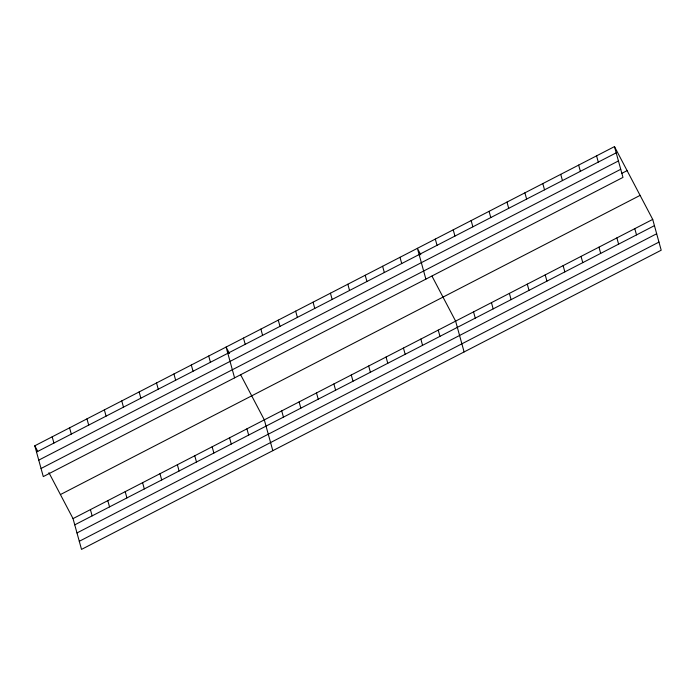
<?xml version="1.0" encoding="UTF-8"?>
<svg xmlns="http://www.w3.org/2000/svg" width="696" height="696" viewBox="0 0 696 696"><rect width="100%" height="100%" fill="white"/><g stroke="black" fill="none" stroke-linecap="round" stroke-linejoin="round"><path stroke-width="1.04" d="M614.481 146.604L622.972 177.402L43.282 476.595L34.8 445.788L614.481 146.604L652.717 219.405L661.2 250.212L81.519 549.396L73.028 518.598L48.92 472.671M36.523 452.035L616.204 152.842M38.75 460.134L618.44 160.95M41.055 468.486L620.736 169.293M621.441 173.548L627.105 170.624M60.413 494.569L640.102 195.385M73.028 518.598L652.717 219.405M74.75 524.845L654.431 225.652M76.986 532.945L656.667 233.752M79.283 541.297L658.964 242.104M420.793 254.797L417.391 248.324L425.874 279.122M432.007 276.164L455.619 321.134L464.11 351.932M229.489 353.525L226.096 347.06L234.578 377.858M240.712 374.892L264.323 419.871L272.815 450.669M34.8 445.788L37.715 451.339M634.795 228.653L636.518 234.9M596.568 155.852L598.29 162.09M616.882 237.901L618.605 244.148M578.646 165.1L580.368 171.338M598.96 247.15L600.683 253.396M560.732 174.339L562.455 180.586M581.047 256.398L582.769 262.644M542.81 183.587L544.533 189.834M563.125 265.646L564.847 271.892M524.897 192.835L526.62 199.082M545.212 274.894L546.934 281.14M506.984 202.084L508.698 208.33M527.29 284.142L529.012 290.389M489.062 211.332L490.784 217.578M509.376 293.39L511.099 299.637M471.148 220.58L472.862 226.826M491.454 302.638L493.177 308.885M453.227 229.828L454.949 236.075M473.541 311.886L475.264 318.124M435.313 239.076L437.027 245.323M438.236 330.113L439.95 336.351M400 257.303L401.723 263.54M420.845 339.082L422.559 345.329M382.609 266.272L384.331 272.519M403.454 348.061L405.168 354.299M365.217 275.251L366.94 281.497M386.062 357.039L387.776 363.277M347.826 284.229L349.549 290.467M368.671 366.009L370.394 372.256M330.443 293.207L332.157 299.445M351.28 374.987L353.002 381.234M313.052 302.177L314.766 308.424M333.889 383.966L335.611 390.204M295.661 311.155L297.375 317.393M316.497 392.935L318.22 399.182M278.269 320.134L279.983 326.372M299.106 401.914L300.829 408.16M260.878 329.104L262.601 335.35M281.715 410.892L283.437 417.13M243.487 338.082L245.21 344.329M246.941 428.84L248.655 435.087M208.704 356.03L210.427 362.277M229.55 437.819L231.263 444.057M191.313 365.009L193.036 371.255M212.158 446.797L213.872 453.035M173.922 373.987L175.644 380.225M194.767 455.767L196.481 462.013M156.53 382.957L158.253 389.203M177.376 464.745L179.098 470.983M139.139 391.935L140.862 398.182M159.984 473.724L161.707 479.962M121.756 400.913L123.47 407.151M142.593 482.693L144.316 488.94M104.365 409.892L106.079 416.13M125.202 491.672L126.924 497.918M86.974 418.861L88.688 425.108M107.81 500.65L109.533 506.888M69.583 427.84L71.297 434.078M90.419 509.62L92.142 515.867M52.191 436.818L53.914 443.056"/></g></svg>
